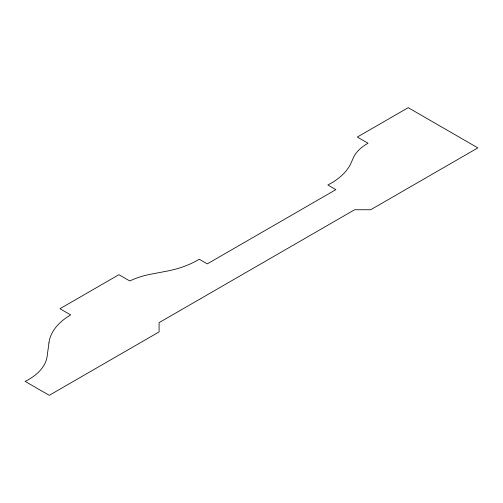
<?xml version="1.0" encoding="UTF-8"?>
<svg xmlns="http://www.w3.org/2000/svg" width="503" height="503" viewBox="0 0 503 503"><rect width="100%" height="100%" fill="white"/><g stroke="black" fill="none" stroke-linecap="round" stroke-linejoin="round"><path stroke-width="0.75" d="M48.967 342.826L47.15 356.294A64 36.952 0 0 1 25.15 381.406L49.256 395.327L159.086 331.917L159.086 322.643L354.628 209.745L370.705 209.745L477.85 147.882L408.203 107.673L357.306 137.055L368.026 143.242A53.727 31.016 0 0 0 353.295 157.929L351.157 162.802A76.733 44.302 0 0 1 327.843 184.997L335.878 189.637L207.299 263.874L199.263 259.234A79.009 45.616 0 0 1 166.543 271.211L151.145 274.129A64.856 37.442 0 0 0 129.78 280.976L118.903 274.701L59.97 308.723L70.69 314.909A76.425 44.126 0 0 0 48.967 342.826"/></g></svg>
